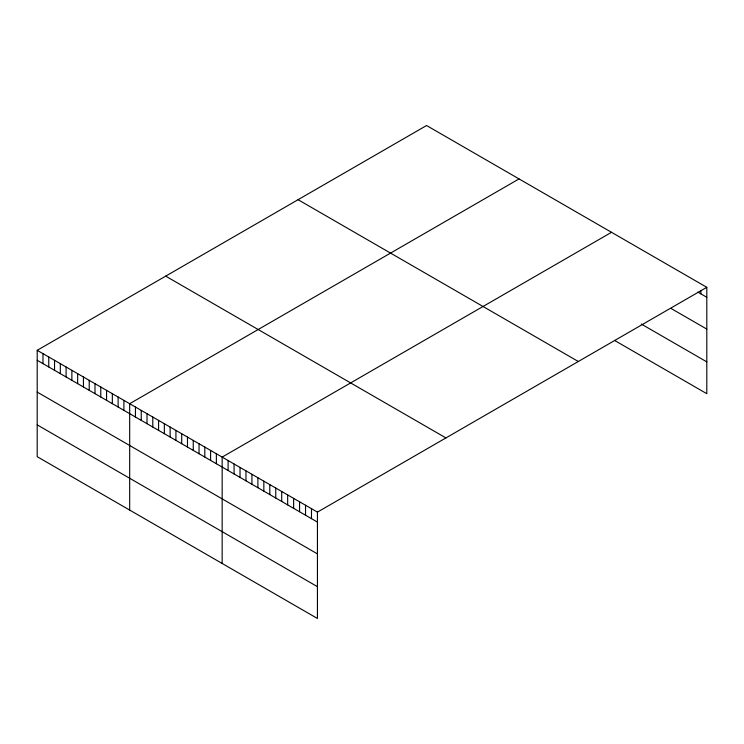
<?xml version="1.0" encoding="UTF-8"?>
<svg xmlns="http://www.w3.org/2000/svg" width="744" height="744" viewBox="0 0 744 744"><rect width="100%" height="100%" fill="white"/><g stroke="black" fill="none" stroke-linecap="round" stroke-linejoin="round"><path stroke-width="1.12" d="M706.8 287.314L317.437 512.114L317.437 618.478L37.2 456.686L37.2 350.312L426.563 125.522L706.8 287.314L706.8 393.688L614.498 340.389M519.042 178.913L129.679 403.704L129.679 510.077M611.521 232.305L222.158 457.095L222.158 563.468M697.872 292.132L706.8 297.284M671.069 308.472L706.8 329.099M641.291 324.049L706.8 361.872M298.074 199.699L578.311 361.5M165.689 276.136L445.926 437.928M37.2 350.312L317.437 512.114M37.2 360.291L317.437 522.083M37.2 392.097L317.437 553.889M37.2 424.871L317.437 586.672M700.848 290.523L700.848 293.852M311.485 508.673L311.485 518.642M305.533 505.232L305.533 515.201M299.572 501.791L299.572 511.77M293.62 498.359L293.62 508.329M287.668 494.918L287.668 504.888M281.706 491.477L281.706 501.456M275.754 488.045L275.754 498.015M269.802 484.604L269.802 494.574M263.841 481.163L263.841 491.142M257.889 477.732L257.889 487.701M251.937 474.291L251.937 484.26M245.976 470.85L245.976 480.819M240.024 467.418L240.024 477.388M234.072 463.977L234.072 473.947M228.11 460.536L228.11 470.506M216.374 453.766L216.374 463.735M210.599 450.427L210.599 460.397M204.814 447.088L204.814 457.058M199.039 443.75L199.039 453.719M193.254 440.411L193.254 450.39M187.479 437.081L187.479 447.051M181.694 433.743L181.694 443.712M175.919 430.404L175.919 440.374M170.134 427.065L170.134 437.035M164.359 423.727L164.359 433.706M158.574 420.388L158.574 430.367M152.799 417.059L152.799 427.028M147.014 413.72L147.014 423.689M141.239 410.381L141.239 420.351M135.455 407.042L135.455 417.012M123.895 400.374L123.895 410.344M118.119 397.036L118.119 407.005M112.335 393.697L112.335 403.667M106.559 390.358L106.559 400.328M100.775 387.019L100.775 396.998M95 383.681L95 393.66M89.215 380.351L89.215 390.321M83.44 377.013L83.44 386.982M77.655 373.674L77.655 383.644M71.88 370.335L71.88 380.305M66.095 366.997L66.095 376.976M60.32 363.667L60.32 373.637M54.535 360.329L54.535 370.298M48.76 356.99L48.76 366.959M42.975 353.651L42.975 363.621"/></g></svg>
